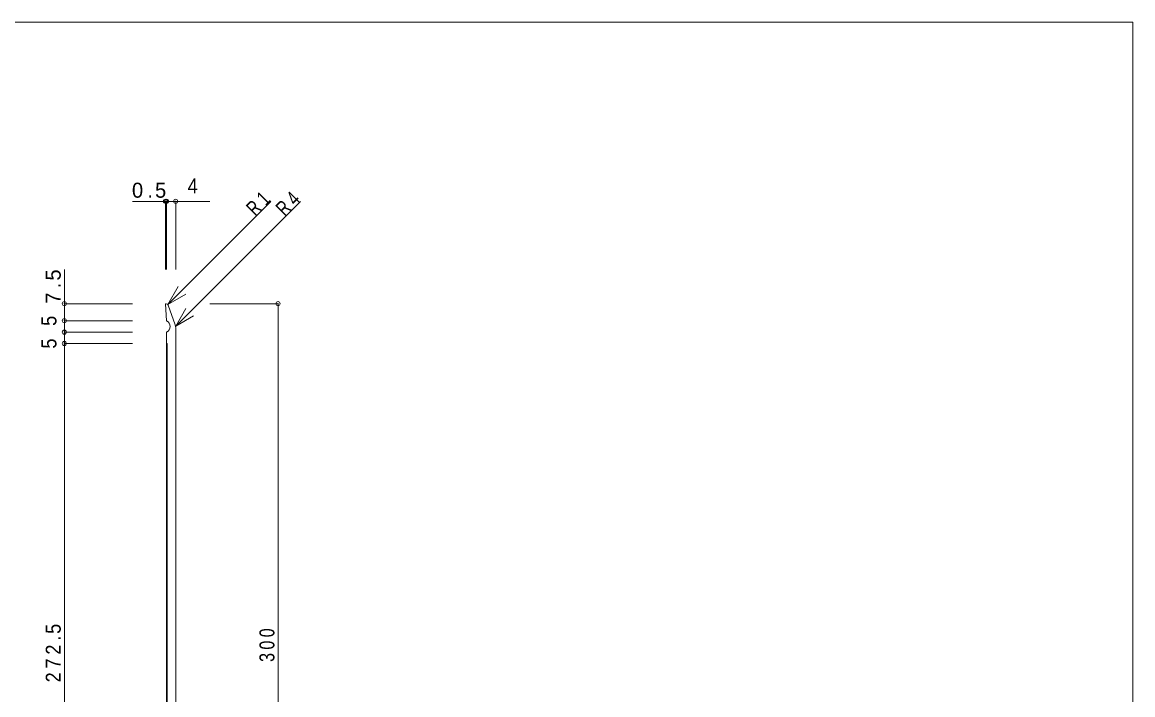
# Model space of a CAD drawing. Units: millimetres on the paper, with parts at other scales. Extents: x -141 to 141, y -98 to 98.
# Drawn here: x -21.8 to 141, y -1.1 to 97.5 of the extents above; entities that cross this region are included whole.
import ezdxf
from ezdxf.enums import TextEntityAlignment as Align

# ---------------------------------------------------------------- set-up
doc = ezdxf.new("R2010")
doc.units = ezdxf.units.MM
doc.header["$PDMODE"] = 32
doc.header["$PDSIZE"] = 0.6
for name, color, linetype, lineweight in [('3-0_ＫＢ製品', 2, 'Continuous', 9), ('3-2_ハッチ', 7, 'Continuous', 9), ('3-3_寸法', 4, 'Continuous', 9), ('3-4_引出線字', 4, 'Continuous', 9), ('F-0_図面枠', 5, 'Continuous', 9)]:
    doc.layers.add(name, color=color, linetype=linetype, lineweight=lineweight)
doc.layers.add('3-5_文字', color=7, linetype='Continuous')
doc.styles.add('HGｺﾞｼｯｸM', font='')
doc.styles.get('HGｺﾞｼｯｸM').set_extended_font_data('HGｺﾞｼｯｸM')

msp = doc.modelspace()

# ---------------------------------------------------------------- linework, layer by layer
at = {"layer": '3-0_ＫＢ製品'}
for p, q in [((-0.833, 56.25), (-0.667, 53.75)), ((-0.736, 56.25), (-0.833, 56.25)), ((-0.422, 56.027), (0.592, 53.131)), ((0.667, 52.69), (0.667, -43.75)), ((-0.667, 52.083), (-0.667, -43.75))]:
    msp.add_line(p, q, dxfattribs=at)
for centre, radius, start, end in [((-0.736, 55.917), 0.333, 19.29003, 90), ((-1.1, 52.923), 0.933, 359.58986, 62.33765), ((-1.1, 52.91), 0.933, 297.66235, 0.41014), ((-0.667, 52.69), 1.333, 0, 19.29003)]:
    msp.add_arc(centre, radius, start, end, dxfattribs=at)
at = {"layer": '3-2_ハッチ'}
for q in [(-0.667, 50.417), (-0.6, -40.417)]:
    msp.add_line((-0.6, 50.417), q, dxfattribs=at)
at = {"layer": '3-3_寸法'}
for p, q in [((-0.667, 71.25), (-5.667, 71.25)), ((-0.833, 71.25), (-0.833, 61.25)), ((-0.667, 71.25), (-0.667, 61.25)), ((5.667, 71.25), (-0.667, 71.25)), ((0.667, 71.25), (0.667, 61.25)), ((-15.667, 61.25), (-15.667, 53.75)), ((-15.667, 56.25), (-5.667, 56.25)), ((15.667, 56.25), (5.667, 56.25)), ((15.667, -43.75), (15.667, 56.25)), ((-15.667, 53.75), (-5.667, 53.75)), ((-15.667, 53.75), (-15.667, 52.083)), ((-15.667, 52.083), (-5.667, 52.083)), ((-15.667, 52.083), (-15.667, 50.417)), ((-15.667, 50.417), (-5.667, 50.417)), ((-15.667, 50.417), (-15.667, -40.417))]:
    msp.add_line(p, q, dxfattribs=at)
for p in [(-0.833, 71.25), (-0.667, 71.25), (0.667, 71.25), (-15.667, 56.25), (15.667, 56.25), (-15.667, 53.75), (-15.667, 52.083), (-15.667, 50.417)]:
    msp.add_point(p, dxfattribs=at)
at = {"layer": '3-4_引出線字'}
for p, q in [((-0.469, 56.152), (14.629, 71.25)), ((0.669, 52.946), (18.972, 71.25)), ((-0.469, 56.152), (1.031, 58.75)), ((-0.469, 56.152), (2.129, 57.652)), ((0.669, 52.946), (2.169, 55.545)), ((0.669, 52.946), (3.267, 54.446))]:
    msp.add_line(p, q, dxfattribs=at)
at = {"layer": 'F-0_図面枠'}
for p, q in [((-141, 97.5), (141, 97.5)), ((141, 97.5), (141, -97.5))]:
    msp.add_line(p, q, dxfattribs=at)

# ---------------------------------------------------------------- texts
at = {"layer": '3-3_寸法', "color": 7, "style": 'HGｺﾞｼｯｸM', "width": 0.9}
msp.add_text('4', height=2.199, dxfattribs=at).set_placement((2.417, 71.75), align=Align.BOTTOM_LEFT)
for p in [(-16.167, 53), (-16.167, 49.667)]:
    msp.add_text('5', height=2.199, rotation=90, dxfattribs=at).set_placement(p, align=Align.BOTTOM_LEFT)
at = {"layer": '3-3_寸法', "color": 7, "insert": (-5.75, 71.75), "char_height": 2.199, "attachment_point": 7, "style": 'HGｺﾞｼｯｸM'}
msp.add_mtext('\\T1.38;0.5', dxfattribs=at)
at = {"layer": '3-3_寸法', "color": 7, "char_height": 2.199, "attachment_point": 7, "rotation": 90, "style": 'HGｺﾞｼｯｸM'}
for s, insert in [('\\T1.38;7.5', (-16.167, 56.25)), ('\\T1.38;\\W0.9;272.5', (-16.167, 0.75)), ('\\T1.38;\\W0.8;300', (15.167, 3.75))]:
    msp.add_mtext(s, dxfattribs=dict(at, insert=insert))
at = {"layer": '3-5_文字', "char_height": 2.199, "attachment_point": 7, "rotation": 45, "style": 'HGｺﾞｼｯｸM'}
for s, insert in [('\\T1.36;\\W0.75;R1', (12.331, 68.952)), ('\\T1.36;\\W0.75;R4', (16.674, 68.952))]:
    msp.add_mtext(s, dxfattribs=dict(at, insert=insert))

doc.saveas('drawing.dxf')
